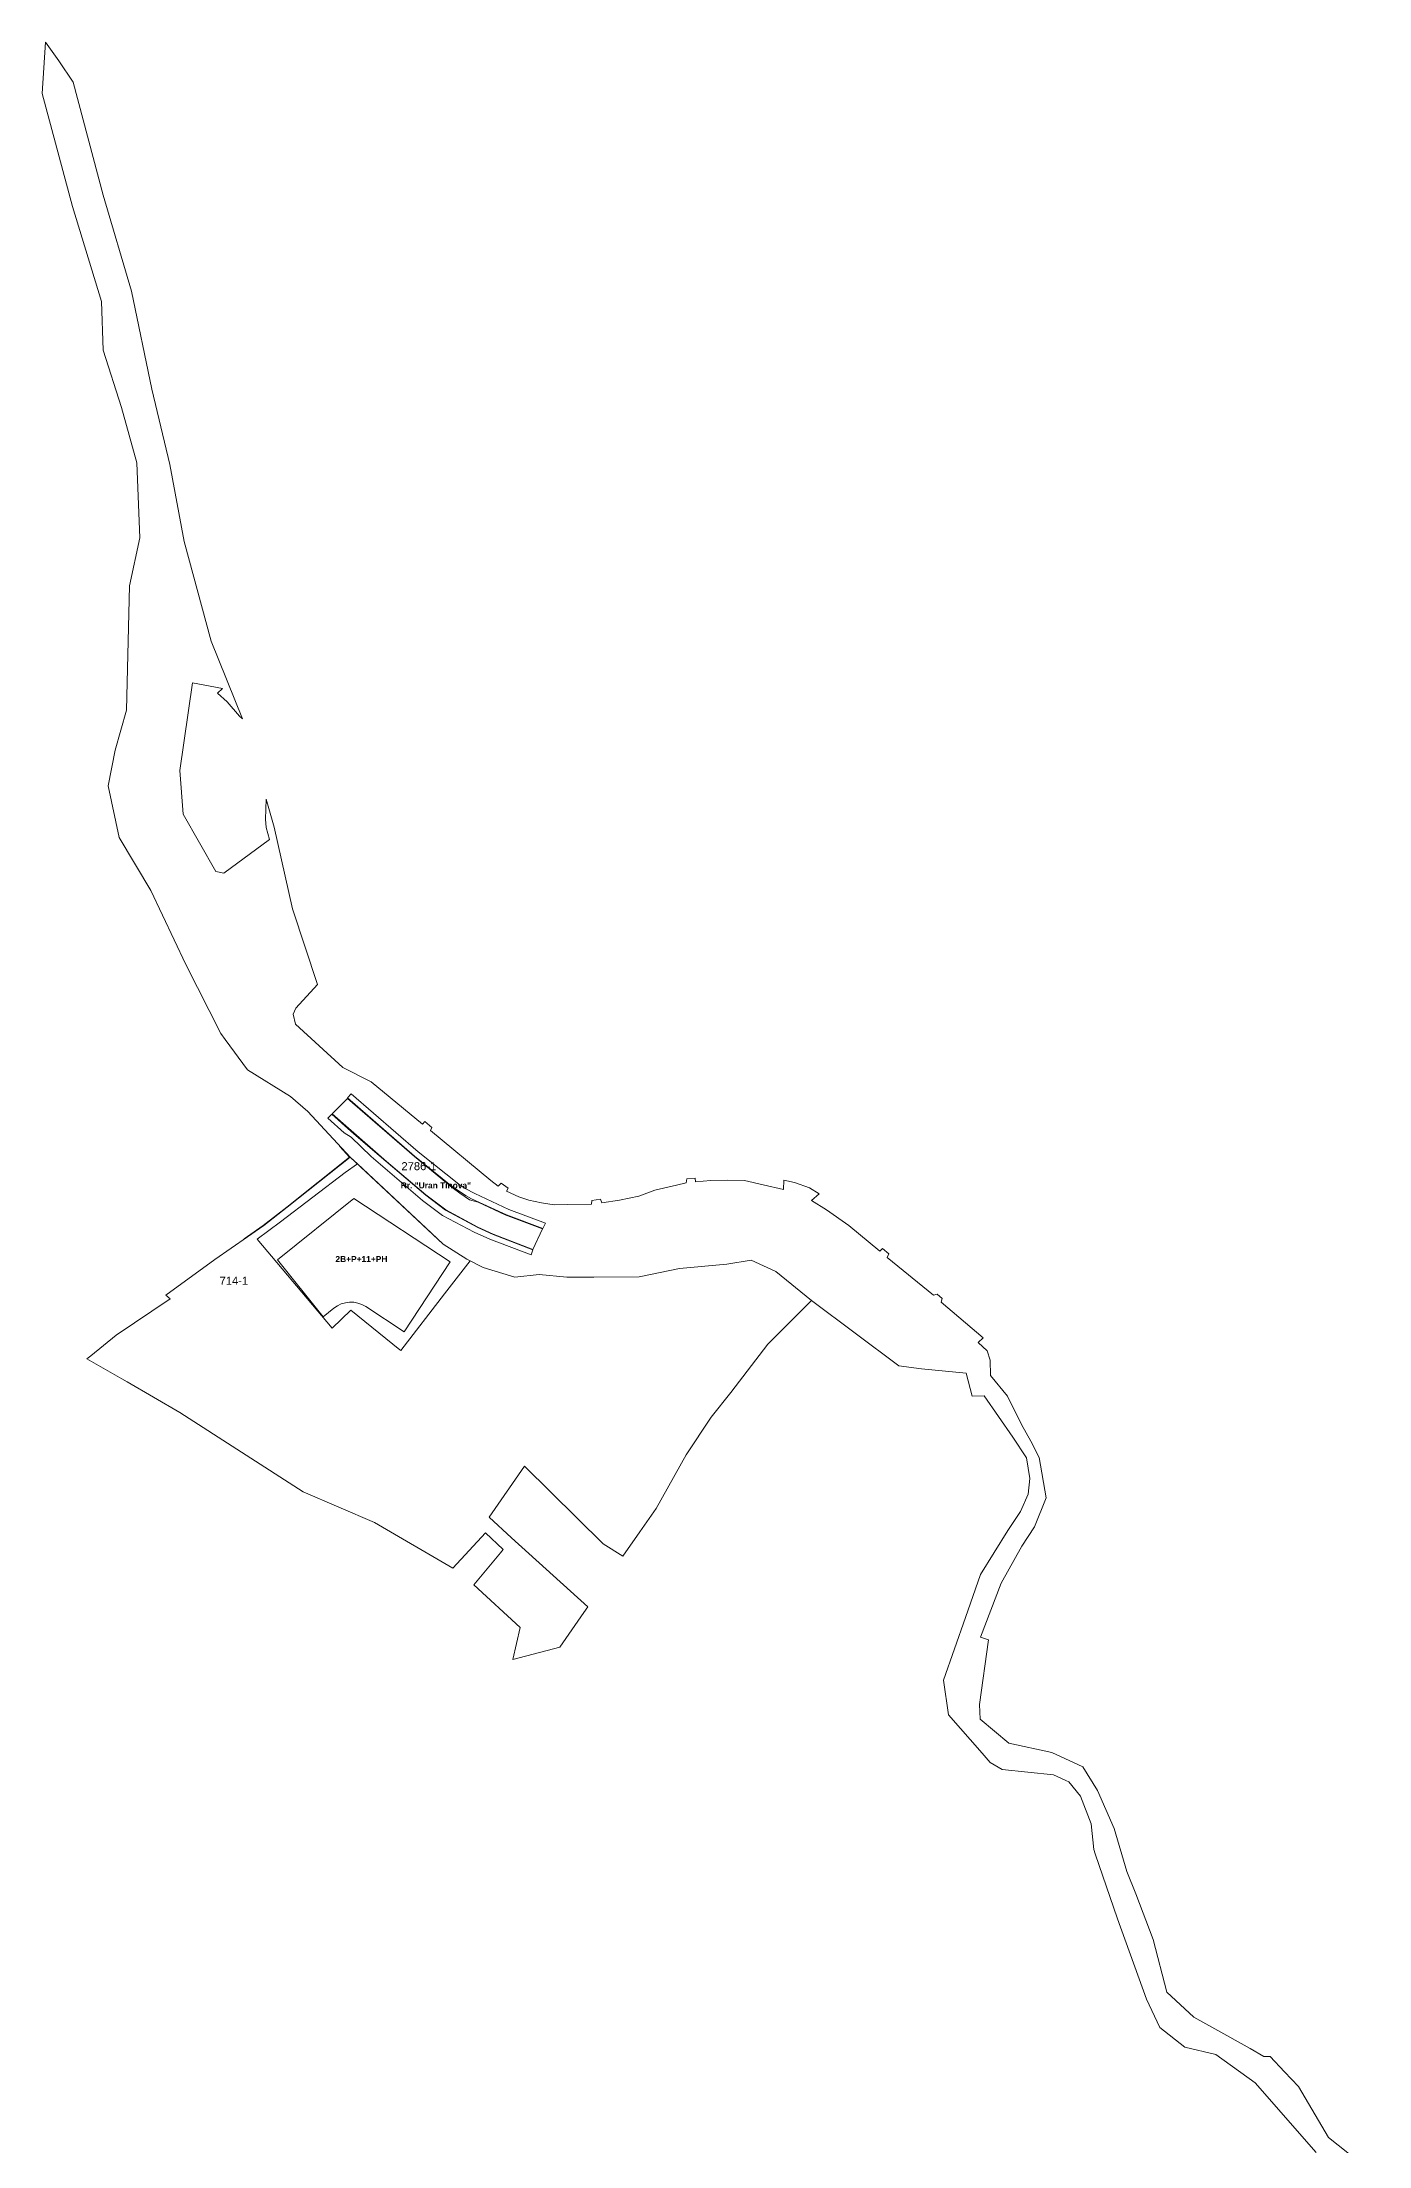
# Model space of a CAD drawing. Header units: metres. Extents: x 7511907 to 7512702, y 4691584 to 4693913.
# Drawn here: x 7511907 to 7512239, y 4692110 to 4692636 of the extents above; entities that cross this region are included whole.
import ezdxf

# ---------------------------------------------------------------- set-up
doc = ezdxf.new("R2010")
doc.units = ezdxf.units.M
for name, color, linetype, lineweight in [('A - Perdhesa Polyine_Pen_No__6', 1, 'Continuous', 0), ('Asfallt', 97, 'Continuous', 0), ('Drawing & Figure_Pen_No__101', 252, 'Continuous', 0), ('Drawing & Figure_Pen_No__18', 9, 'Continuous', 0), ('emrat e rrugeve', 7, 'Continuous', 0), ('etazha', 7, 'Continuous', 0), ('nr Parcela Fqinje', 251, 'Continuous', 0), ('parcela', 7, 'Continuous', 0), ('Parcela Fqinje', 251, 'Continuous', 0), ('trotuar', 155, 'Continuous', 0)]:
    doc.layers.add(name, color=color, linetype=linetype, lineweight=lineweight)
doc.styles.add('GENERATED_STYLE_1', font='arialbd.ttf')
doc.styles.get("Standard").update_dxf_attribs({"font": 'arial.ttf'})

msp = doc.modelspace()

# ---------------------------------------------------------------- linework, layer by layer
at = {"layer": 'A - Perdhesa Polyine_Pen_No__6'}
msp.add_lwpolyline([(7511965.879, 4692331.236), (7511977.287, 4692317.042), (7511979.962, 4692319.191, -0.3255294), (7511987.956, 4692319.579), (7511997.523, 4692313.284), (7512009.016, 4692330.752), (7511984.966, 4692346.575)], format="xyb", close=True, dxfattribs=at)
at = {"layer": 'Asfallt'}
msp.add_polyline3d([(7512032.133, 4692338.989, 620.799), (7512022.821, 4692342.556, 620.734), (7512016.031, 4692345.7, 620.719), (7512013.894, 4692346.303, 620.685), (7512011.493, 4692347.938, 620.717), (7512009.538, 4692349.372, 620.639), (7512000.086, 4692357.084, 620.646), (7511983.357, 4692371.604, 620.635), (7511979.545, 4692367.785, 620.538), (7511993.109, 4692355.881, 620.486), (7512002.953, 4692347.506, 620.551), (7512007.926, 4692343.747, 620.612), (7512015.974, 4692339.477, 620.697), (7512019.795, 4692337.693, 620.722), (7512029.736, 4692333.842, 620.707), (7512032.133, 4692338.989, 620.799)], dxfattribs=at)
at = {"layer": 'Drawing & Figure_Pen_No__101', "color": 252}
msp.add_lwpolyline([(7511981.471, 4692359.579), (7511983.873, 4692356.975), (7511968.189, 4692344.455), (7511962.345, 4692339.874), (7511957.532, 4692336.512)], dxfattribs=at)
at = {"layer": 'Drawing & Figure_Pen_No__18', "color": 9}
msp.add_lwpolyline([(7511981.471, 4692359.579), (7511983.873, 4692356.975), (7511968.189, 4692344.455), (7511962.345, 4692339.874), (7511957.532, 4692336.512)], dxfattribs=at)
at = {"layer": 'parcela'}
msp.add_lwpolyline([(7512014.001, 4692331.061), (7512007.601, 4692322.736), (7511996.728, 4692308.593), (7511996.478, 4692308.808), (7511984.225, 4692318.67), (7511979.511, 4692314.209), (7511960.838, 4692336.459), (7511966.627, 4692340.808), (7511982.769, 4692353.148), (7511985.853, 4692355.253), (7512004.361, 4692337.945), (7512007.31, 4692335.187), (7512013.22, 4692331.467), (7512014.001, 4692331.061)], dxfattribs=at)
at = {"layer": 'Parcela Fqinje', "flags": 128}
for points in [[(7512225.492, 4692108.148), (7512210.213, 4692125.568), (7512200.403, 4692132.588), (7512192.653, 4692134.448), (7512186.403, 4692139.398), (7512183.114, 4692146.478), (7512175.794, 4692166.507), (7512170.246, 4692182.808), (7512169.885, 4692183.867), (7512169.285, 4692190.287), (7512166.555, 4692197.216), (7512163.655, 4692200.796), (7512162.952, 4692201.12), (7512159.862, 4692202.545), (7512146.993, 4692203.832), (7512144.026, 4692205.637), (7512141.988, 4692207.968), (7512133.626, 4692217.547), (7512132.346, 4692226.226), (7512137.837, 4692241.826), (7512141.617, 4692252.585), (7512148.378, 4692263.644), (7512151.608, 4692268.394), (7512153.508, 4692272.673), (7512153.938, 4692276.623), (7512153.108, 4692281.783), (7512149.689, 4692286.913), (7512142.499, 4692297.313), (7512139.499, 4692297.213), (7512137.969, 4692302.953), (7512126.869, 4692304.003), (7512121.209, 4692304.743), (7512099.37, 4692321.114), (7512090.4, 4692328.334), (7512084.23, 4692331.224), (7512078.21, 4692330.164), (7512066.38, 4692329.075), (7512056.28, 4692327.065), (7512044.93, 4692326.926), (7512038.19, 4692326.936), (7512031.28, 4692327.606), (7512025.23, 4692326.976), (7512017.28, 4692329.357), (7512013.22, 4692331.467), (7512007.31, 4692335.187), (7511984.021, 4692356.967), (7511973.491, 4692368.387), (7511969.121, 4692372.097), (7511958.422, 4692378.737), (7511952.79, 4692386.36), (7511951.692, 4692387.847), (7511942.993, 4692405.116), (7511934.243, 4692423.576), (7511926.304, 4692436.845), (7511923.594, 4692449.795), (7511925.324, 4692458.665), (7511928.115, 4692468.724), (7511928.906, 4692499.773), (7511931.506, 4692511.742), (7511930.717, 4692530.531), (7511926.918, 4692544.381), (7511922.338, 4692558.69), (7511922.338, 4692558.69), (7511921.869, 4692570.87), (7511914.649, 4692594.569), (7511907.05, 4692622.838), (7511907.921, 4692635.707), (7511911.211, 4692631.017), (7511914.8, 4692625.687), (7511922.319, 4692597.438), (7511929.399, 4692573.469), (7511934.488, 4692548.92), (7511939.017, 4692530.111), (7511942.596, 4692510.841), (7511949.295, 4692485.922), (7511957.167, 4692466.535), (7511956.405, 4692467.183), (7511953.275, 4692470.733), (7511950.915, 4692472.953), (7511952.155, 4692474.133), (7511944.615, 4692475.523), (7511941.484, 4692453.574), (7511942.294, 4692442.655), (7511950.453, 4692428.365), (7511952.433, 4692427.925), (7511963.864, 4692436.394), (7511963.094, 4692439.334), (7511962.864, 4692441.404), (7511963.089, 4692446.399), (7511965.014, 4692439.454), (7511969.643, 4692419.044), (7511975.882, 4692400.075), (7511970.432, 4692394.226), (7511969.802, 4692392.676), (7511970.412, 4692390.216), (7511982.192, 4692379.356), (7511989.322, 4692375.776), (7512002.111, 4692365.206), (7512002.731, 4692365.836), (7512004.481, 4692364.366), (7512004.091, 4692363.636), (7512019.171, 4692351.116), (7512021.061, 4692349.675), (7512021.771, 4692350.405), (7512023.541, 4692349.225), (7512023.161, 4692348.425), (7512026.181, 4692347.055), (7512028.691, 4692346.225), (7512031.9, 4692345.545), (7512035.04, 4692345.025), (7512038.46, 4692345.075), (7512044.361, 4692345.165), (7512044.411, 4692346.095), (7512046.601, 4692346.455), (7512046.961, 4692345.545), (7512051.371, 4692346.224), (7512056.211, 4692347.214), (7512060.221, 4692348.684), (7512065.611, 4692349.974), (7512068.051, 4692350.543), (7512068.191, 4692351.533), (7512070.261, 4692351.673), (7512070.391, 4692350.753), (7512074.171, 4692351.093), (7512078.411, 4692351.193), (7512082.601, 4692351.123), (7512087.281, 4692350.063), (7512092.331, 4692348.833), (7512092.471, 4692351.202), (7512095.101, 4692350.642), (7512098.861, 4692349.262), (7512101.241, 4692347.792), (7512099.341, 4692346.112), (7512103.131, 4692343.802), (7512108.67, 4692339.832), (7512116.42, 4692333.452), (7512117.12, 4692334.092), (7512118.64, 4692332.792), (7512118.3, 4692331.832), (7512129.85, 4692322.432), (7512130.76, 4692322.652), (7512132.02, 4692321.612), (7512131.75, 4692320.702), (7512142.269, 4692311.752), (7512141.009, 4692310.642), (7512143.279, 4692308.532), (7512143.999, 4692306.202), (7512144.089, 4692302.393), (7512148.299, 4692297.223), (7512151.809, 4692290.093), (7512154.169, 4692285.913), (7512156.268, 4692281.903), (7512158.018, 4692271.773), (7512155.048, 4692264.534), (7512151.898, 4692259.664), (7512146.737, 4692250.445), (7512141.597, 4692236.906), (7512143.627, 4692236.266), (7512141.366, 4692220.096), (7512141.466, 4692216.477), (7512148.646, 4692210.436), (7512159.446, 4692208.126), (7512167.196, 4692204.526), (7512170.835, 4692198.646), (7512175.025, 4692189.106), (7512178.165, 4692178.387), (7512180.434, 4692172.797), (7512184.724, 4692161.327), (7512188.164, 4692148.178), (7512194.883, 4692141.948), (7512200.16, 4692139.04), (7512209.013, 4692134.157), (7512212.413, 4692132.117), (7512213.943, 4692132.087), (7512217.593, 4692128.277), (7512221.053, 4692124.637), (7512228.582, 4692111.838), (7512238.662, 4692103.868)], [(7512090.4, 4692328.334), (7512099.37, 4692321.114), (7512088.469, 4692310.154), (7512079.229, 4692298.125), (7512074.259, 4692291.936), (7512068.058, 4692282.497), (7512060.538, 4692269.087), (7512056.438, 4692263.268), (7512052.22, 4692257.2), (7512047.3, 4692260.3), (7512027.58, 4692279.73), (7512018.78, 4692266.98), (7512024.36, 4692261.8), (7512043.43, 4692244.53), (7512042.427, 4692243.089), (7512036.416, 4692234.41), (7512024.736, 4692231.331), (7512026.537, 4692239.37), (7512014.952, 4692250.065), (7512021.597, 4692257.99), (7512022.307, 4692258.85), (7512017.867, 4692262.99), (7512009.674, 4692254.166), (7511990.138, 4692265.631), (7511972.308, 4692273.251), (7511941.458, 4692293.101), (7511928.331, 4692300.748), (7511927.019, 4692301.512), (7511918.211, 4692306.549), (7511919.271, 4692307.313), (7511925.6, 4692312.428), (7511939.02, 4692321.55), (7511937.962, 4692322.418), (7511950.248, 4692331.332), (7511962.497, 4692339.88), (7511968.34, 4692344.458), (7511984.021, 4692356.967), (7511985.853, 4692355.253)], [(7512004.361, 4692337.945), (7512007.31, 4692335.187), (7512013.22, 4692331.467), (7512017.28, 4692329.357), (7512025.23, 4692326.976), (7512031.28, 4692327.606), (7512038.19, 4692326.936), (7512044.93, 4692326.926), (7512056.28, 4692327.065), (7512066.38, 4692329.075), (7512078.21, 4692330.164), (7512084.23, 4692331.224), (7512090.4, 4692328.334)]]:
    msp.add_lwpolyline(points, dxfattribs=at)
at = {"layer": 'trotuar'}
msp.add_polyline3d([(7512032.228, 4692339.072, 620.891), (7512023.121, 4692342.523, 620.854), (7512014.394, 4692346.525, 620.812), (7512013.075, 4692347.258, 620.804), (7512009.657, 4692349.561, 620.774), (7512000.141, 4692357.166, 620.72), (7511983.346, 4692371.786, 620.769), (7511984.329, 4692372.808, 620.789), (7512001.076, 4692358.261, 620.755), (7512011.217, 4692350.231, 620.873), (7512012.83, 4692349.111, 620.874), (7512015.201, 4692347.835, 620.873), (7512023.724, 4692343.88, 620.958), (7512032.862, 4692340.402, 620.979)], close=True, dxfattribs=at)
msp.add_polyline3d([(7512029.694, 4692333.746, 620.824), (7512029.266, 4692332.511, 620.859), (7512018.913, 4692336.479, 620.53), (7512015.043, 4692338.223, 620.586), (7512007.119, 4692342.389, 620.714), (7512002.147, 4692346.142, 620.702), (7511989.307, 4692357.115, 620.517), (7511984.282, 4692361.934, 620.43), (7511982.587, 4692363.023, 620.663), (7511978.442, 4692366.69, 620.705), (7511979.442, 4692367.719, 620.678), (7511983.424, 4692364.13, 620.637), (7511984.966, 4692362.746, 620.509), (7511989.669, 4692358.793, 620.577), (7512002.925, 4692347.45, 620.649), (7512007.882, 4692343.688, 620.67), (7512015.952, 4692339.36, 620.735), (7512019.798, 4692337.62, 620.748), (7512029.694, 4692333.746, 620.824)], dxfattribs=at)

# ---------------------------------------------------------------- texts
at = {"layer": 'emrat e rrugeve', "color": 0, "style": 'GENERATED_STYLE_1'}
msp.add_text('Rr. "Uran Tinova"', height=1.5, dxfattribs=at).set_placement((7511996.681, 4692349.141))
at = {"layer": 'etazha', "color": 0, "style": 'GENERATED_STYLE_1'}
msp.add_text('2B+P+11+PH', height=1.5, dxfattribs=at).set_placement((7511980.367, 4692330.721))
at = {"layer": 'nr Parcela Fqinje'}
for s, p in [('2786-1', (7511996.862, 4692353.691)), ('714-1', (7511951.406, 4692325.054))]:
    msp.add_text(s, height=2, dxfattribs=at).set_placement(p)

doc.saveas('drawing.dxf')
